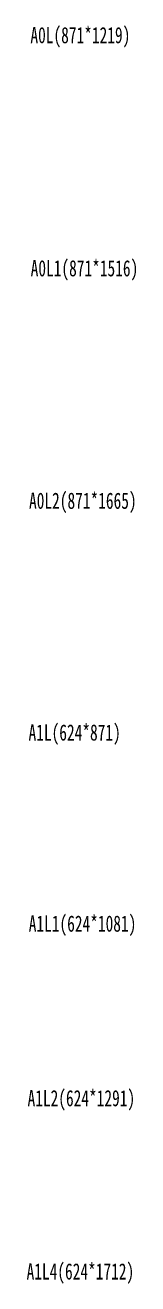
# Model space of a CAD drawing. Extents: x -25056 to 126333, y 0 to 1596596.
# Drawn here: x -2365 to 65290, y 819699 to 1596596 of the extents above; entities that cross this region are included whole.
import ezdxf

# ---------------------------------------------------------------- set-up
doc = ezdxf.new("R2010")
doc.units = 0
doc.header["$LTSCALE"] = 1000
doc.layers.add('内框', color=8, linetype='CONTINUOUS', plot=False)
doc.styles.add('TH-STYLE1', font='STFANGSO.TTF', dxfattribs={"width": 0.7})

msp = doc.modelspace()

# ---------------------------------------------------------------- texts
at = {"layer": '内框', "char_height": 10000, "width": 30007.31, "attachment_point": 1, "style": 'TH-STYLE1'}
for s, insert in [('A0L(871*1219)', (-191, 1595467)), ('A0L1(871*1516)', (-34, 1451566)), ('A0L2(871*1665)', (-1050, 1308093)), ('A1L(624*871)', (-1359, 1165016)), ('A1L1(624*1081)', (-1226, 1047064)), ('A1L2(624*1291)', (-1967, 939297)), ('A1L4(624*1712)', (-2565, 832366))]:
    msp.add_mtext(s, dxfattribs=dict(at, insert=insert))

doc.saveas('drawing.dxf')
